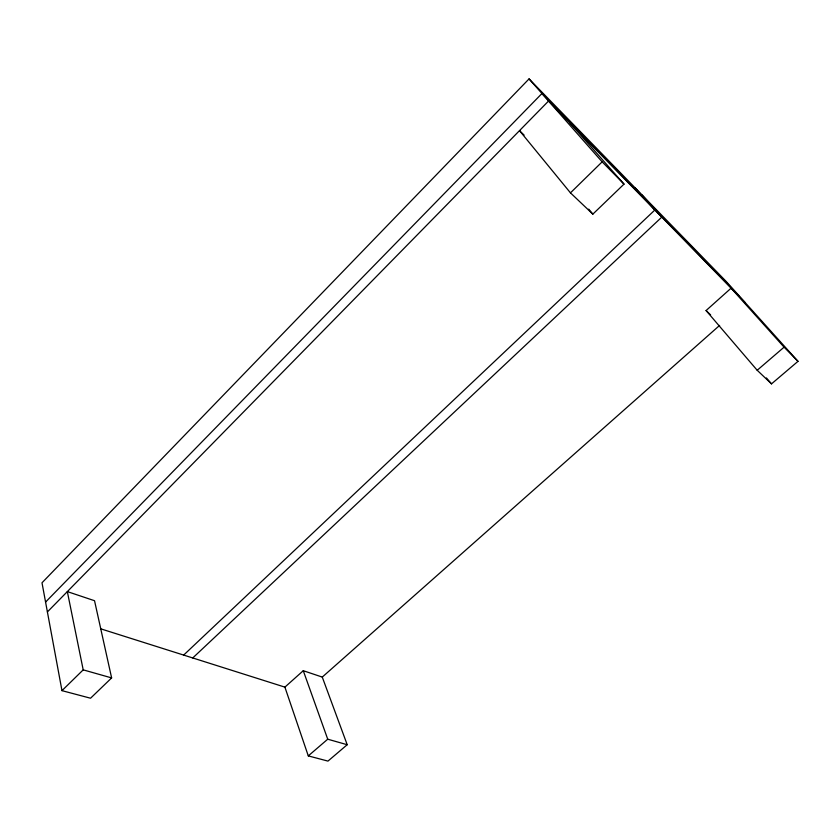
<?xml version="1.0" encoding="UTF-8"?>
<svg xmlns="http://www.w3.org/2000/svg" width="840" height="840" viewBox="0 0 840 840"><rect width="100%" height="100%" fill="white"/><g stroke="black" fill="none" stroke-linecap="round" stroke-linejoin="round"><path stroke-width="1.26" d="M798 361.337L784.087 347.161L731.094 288.173L706.083 310.548L757.187 370.262L771.509 383.87L798 361.337L725.697 280.938L529.053 78.897L42 582.792L61.971 690.648L90.552 698.219L111.626 677.912L94.532 600.716L67.337 591.601L83.202 669.858L61.971 690.648M45.57 602.081L541.937 93.523L648.154 202.493M47.397 611.929L548.551 101.031L745.269 302.705M570.224 123.249L624.015 184.118L592.851 214.137L570.465 192.864L602.154 161.847L529.053 78.897M183.666 655.085L654.853 210.011L635.05 187.814M192.749 657.951L661.794 217.119L641.991 194.933M284.897 687.13L303.272 670.708L322.266 677.082L347.204 744.723L327.957 761.103L308.291 755.895L284.897 687.13L100.727 628.824M322.266 677.082L719.618 325.406M308.291 755.895L327.726 739.2L347.204 744.723M757.187 370.262L784.087 347.161M83.202 669.858L111.626 677.912M524.107 135.083L519.498 130.641L570.465 192.864M706.083 310.548L710.619 314.916M602.154 161.847L624.015 184.118M655.085 209.612L738.654 295.344M766.416 377.937L771.509 383.87M588.725 209.129L592.851 214.137M303.272 670.708L327.726 739.2"/></g></svg>
